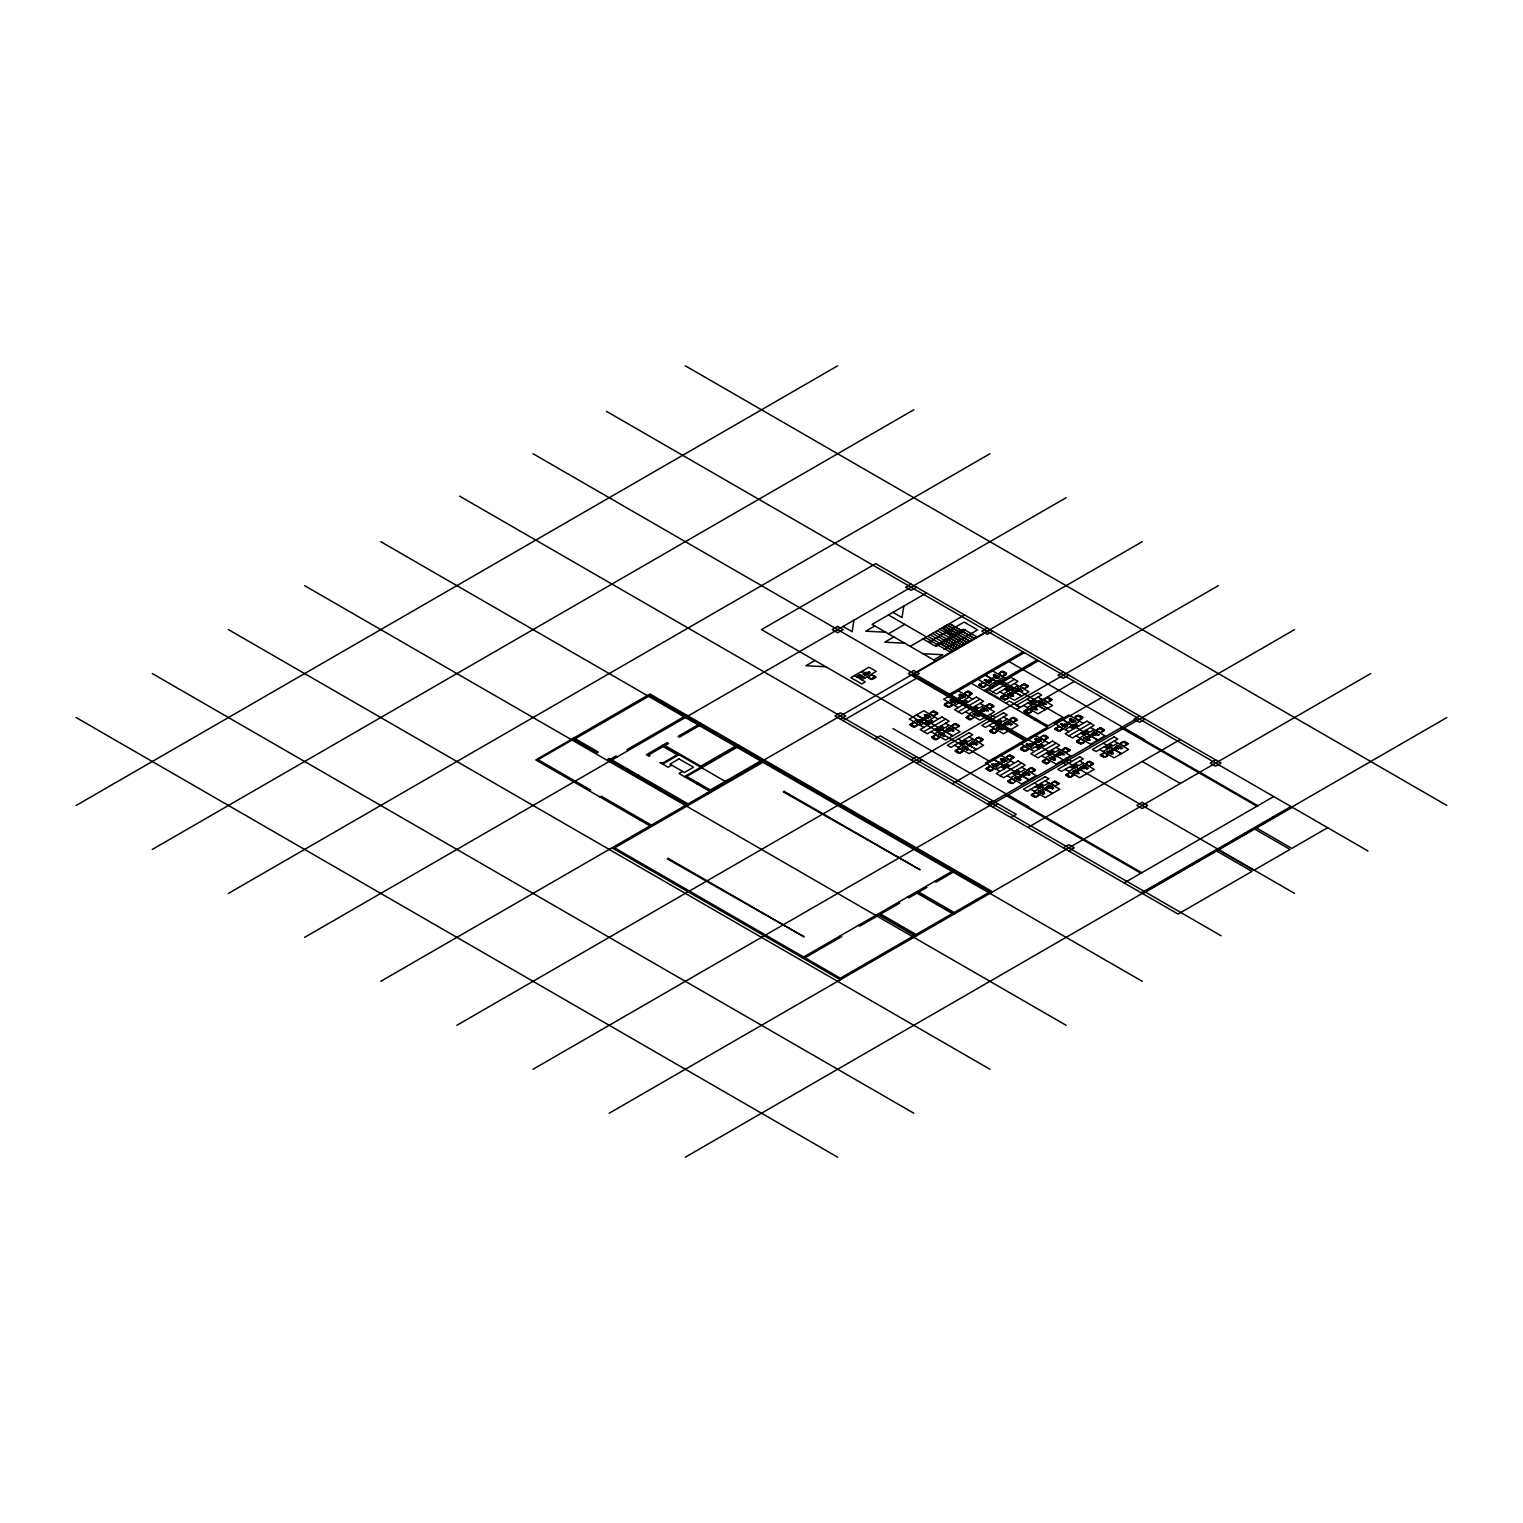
<?xml version="1.0" encoding="UTF-8"?>
<svg xmlns="http://www.w3.org/2000/svg" width="1523" height="1523" viewBox="0 0 1523 1523"><rect width="100%" height="100%" fill="white"/><g stroke="black" fill="none" stroke-linecap="round" stroke-linejoin="round"><path stroke-width="1.5" d="M919.968 720.684L921.396 721.236M925.737 717.352L927.164 717.923M956.197 701.132L954.807 700.39M965.335 746.822L966.762 747.431M967.105 747.203L965.791 746.441M971.103 743.51L972.531 744.119M972.854 743.89L971.465 743.129M977.975 713.716L976.662 712.954M982.03 709.832L983.401 710.613M983.744 710.384L982.43 709.623M1030.576 744.709L1032.004 745.318M1032.347 745.09L1030.957 744.347M1036.325 741.377L1037.753 741.987M1038.096 741.758L1036.706 741.016M1054.125 757.673L1052.812 756.912M1058.18 753.79L1059.551 754.57M1059.894 754.342L1058.58 753.599M1077.694 771.285L1076.38 770.524M1081.749 767.402L1083.12 768.182M1083.462 767.954L1082.149 767.192M853.965 620.185L852.157 631.702L843.095 626.467M903.824 606.059L902.016 617.577L892.954 612.341M921.758 720.969L920.501 720.246M943.556 733.553L942.223 732.849M954.483 700.561L955.854 701.361M949.305 730.221L947.896 729.536M960.232 697.248L961.603 698.029M990.654 681.2L989.322 680.476M996.423 677.868L995.014 677.164M1005.599 723.425L1006.97 724.225M1041.77 704.064L1040.456 703.34M1049.023 787.81L1047.615 787.105M1065.072 724.643L1066.443 725.424M1086.87 737.227L1088.241 738.008M1092.638 733.896L1093.99 734.695M1010.682 783.469L1008.15 781.946M1057.819 731.135L1055.001 729.174M1010.72 693.251L1012.091 694.05M1012.433 693.822L1011.196 693.06M1016.488 689.938L1017.84 690.719M1018.183 690.49L1016.964 689.729M996.175 764.413L997.546 765.212M997.889 764.984L996.651 764.203M1001.944 761.1L1003.314 761.881M1017.973 776.997L1019.344 777.796M1019.687 777.568L1018.373 776.806M1023.742 773.684L1025.093 774.465M1025.436 774.236L1024.046 773.494M1043.255 791.179L1041.865 790.418M1070.84 721.312L1072.211 722.111M1110.438 750.839L1111.809 751.62M1117.92 748.06L1116.606 747.317M932.076 641.716L928.744 642.268L929.696 640.345M951.114 630.96L947.782 631.512L948.734 629.589M927.469 717.733L926.27 716.914M941.823 733.039L943.194 733.819M961.927 697.839L960.556 697.058M947.592 729.707L948.943 730.507M988.922 680.686L990.293 681.466M976.281 713.145L977.633 713.944M994.69 677.354L996.061 678.135M999.85 726.757L1001.201 727.537M1001.525 727.366L1000.23 726.566M1007.293 724.034L1005.999 723.235M1003.619 761.69L1002.267 760.91M1034.288 706.862L1035.659 707.662M1035.983 707.472L1034.764 706.653M1040.057 703.55L1041.427 704.33M1066.766 725.253L1065.472 724.453M1052.431 757.121L1053.783 757.902M1072.535 721.921L1071.164 721.141M1041.542 790.608L1042.912 791.408M1047.31 787.277L1048.681 788.076M1088.564 737.836L1087.346 737.018M1076 770.714L1077.351 771.514M1094.314 734.505L1093.114 733.686M1112.133 751.429L1110.914 750.63M1116.207 747.507L1117.577 748.288M948.524 702.579L952.408 704.806C950.523 710.194 939.272 703.797 948.372 702.579M937.197 713.449L933.523 711.26L929.601 713.411L933.466 715.753L937.368 713.468M982.925 687.178L979.08 684.95L982.811 682.704M968.038 691.48L971.807 693.593L968.076 695.859M966.477 717.447L970.132 715.144L974.168 717.371L970.684 719.732M959.319 726.3L955.378 728.299M959.281 753.009L955.511 750.896L959.243 748.65M978.946 741.91C987.209 741.187 978.585 734.828 976.129 738.922M1024.484 711.165L1028.139 708.861M1013.404 722.016L1017.059 719.713M1024.522 746.556C1015.422 747.774 1026.597 754.075 1028.539 748.878L1024.674 746.537M1059.075 731.135L1055.23 728.927L1058.961 726.661M1042.627 761.424L1046.282 759.101L1050.318 761.329M1032.67 771.571L1035.259 770.01L1031.528 772.256M1065.986 752.381L1069.717 750.116M1035.507 797.081L1031.661 794.873L1035.393 792.607M1096.389 730.259L1100.272 732.506L1104.08 730.183M1066.195 775.017L1069.85 772.713L1073.886 774.94M1059.037 783.869L1055.096 785.868M1089.554 765.993L1093.286 763.727M935.788 739.512L931.943 737.303L935.674 735.038M1004.742 695.25L1008.607 697.477C1006.627 702.636 995.509 696.563 1004.571 695.25M1078.684 719.922C1087.765 718.704 1076.59 712.383 1074.648 717.6L1078.512 719.941M1080.721 739.226C1071.659 740.502 1082.739 746.594 1084.738 741.549L1080.892 739.207M1011.938 783.469L1008.093 781.261L1011.824 778.995M961.527 703.417L959.871 702.446L963.202 700.523L965.525 702.046M994.31 682.571L994.557 682.399A6.72 3.884 0 0 1 995.699 683.37L994.272 682.685M1036.021 746.384L1039.352 744.48L1041.675 746.023M982.506 739.835L980.089 741.225L982.887 739.911M909.954 724.986L913.591 727.08M978.851 685.217L982.183 687.406M972.036 693.327L968.704 691.137M931.714 737.551L935.046 739.74M966.153 717.657L969.504 719.865M1000.611 697.762L1004.247 699.876M993.796 705.891L990.159 703.797M1028.253 686.016L1024.903 683.808M955.13 751.239L958.614 753.352M1024.179 711.374L1027.816 713.487M1017.364 719.503L1013.728 717.409M986.104 768.944L989.436 771.152M1020.543 749.069L1024.179 751.163M1048.186 737.303L1045.254 735.323M1042.303 761.633L1045.654 763.823M1035.507 769.743L1031.871 767.649M1104.403 729.974L1101.053 727.766M1065.872 775.226L1069.222 777.434M1100.329 755.351L1103.966 757.445M1059.075 783.355L1055.439 781.261M1093.514 763.461L1089.878 761.367M1127.972 743.586L1124.621 741.377M933.066 711.146L930.648 712.65L933.352 711.279M965.087 692.756L967.505 691.252M999.545 672.88L1001.963 671.357M914.466 727.08L916.903 725.557M948.924 707.186L951.342 705.682M983.363 687.292L985.8 685.788M952.408 725.215L954.826 723.692M986.847 705.32L989.284 703.816M1021.305 685.426L1023.723 683.922M936.245 739.626L938.663 738.122M1005.142 699.857L1007.56 698.334M975.976 738.826L978.394 737.303M1010.415 718.932L1012.852 717.428M1047.291 697.534L1044.873 699.038L1047.691 697.648L1051.403 699.819M959.814 753.238L962.231 751.734M994.252 733.344L996.689 731.84L993.796 733.229L990.14 731.059M1028.71 713.449L1031.128 711.945M1006.798 756.626L1009.216 755.103M1043.655 735.228L1040.209 737.494M1075.695 716.838L1078.113 715.334M990.616 771.038L993.053 769.534M1025.074 751.144L1027.492 749.64M1059.513 731.268L1061.95 729.745M1028.558 769.172L1030.976 767.668M1062.997 749.278L1065.434 747.774M1097.455 729.403L1099.873 727.88M1012.395 783.584L1015.841 781.318L1011.995 778.995M1046.834 763.708L1049.252 762.185M1081.292 743.814L1083.71 742.31M1052.126 782.784L1054.544 781.28M1086.565 762.89L1089.002 761.386M1121.023 742.996L1123.441 741.492M1035.964 797.195L1038.381 795.691M1070.117 777.168L1072.839 775.797L1069.946 777.187L1066.29 775.017M1104.86 757.426L1107.278 755.922M964.364 630.636L962.917 629.646M974.606 710.746L972.683 710.004M998.174 724.339L996.251 723.596M1074.324 768.315L1072.439 767.44M871.708 679.353L867.786 677.202M913.914 722.473L910.278 724.624L912.772 723.158M1002.534 675.965C1010.891 675.26 1002.115 668.883 999.697 672.976M989.836 708.404L993.567 706.177L990.978 707.719M990.064 766.431L986.409 768.734L988.922 767.116M1044.226 739.816L1047.957 737.589L1044.188 735.438M1104.289 752.838L1100.634 755.141L1103.147 753.523M944.66 704.749L947.23 703.264L944.431 704.578M979.118 684.855L981.669 683.389M934.779 715.049L937.33 713.564M969.237 695.154L971.788 693.688M1006.227 673.794L1003.676 675.279L1006.475 673.966M931.962 737.208L934.513 735.723M966.42 717.314L968.971 715.829M1000.858 697.42L1003.41 695.954M1025.417 687.844L1028.025 686.264L1024.275 688.529L1020.239 686.302L1024.122 684.036L1027.835 686.226M955.53 750.82L958.1 749.335M992.539 729.441L990.045 731.059L993.7 728.756L997.736 730.983L993.967 733.21M1024.427 711.032L1026.997 709.547M1014.546 721.331L1017.097 719.846M1049.004 701.437L1051.593 699.876L1047.843 702.122L1043.807 699.895L1047.557 697.705M1020.81 748.707L1023.38 747.241L1020.581 748.554M1055.268 728.832L1057.819 727.347M1010.929 759.006L1013.518 757.445L1009.768 759.71L1005.732 757.483L1009.616 755.237L1013.347 757.407M1045.387 739.131L1047.938 737.646M1079.826 719.237L1082.377 717.752M1008.112 781.166L1010.663 779.681M1042.57 761.272L1045.121 759.806M1077.008 741.396L1079.56 739.911M1067.128 751.696L1069.679 750.211M1101.567 731.802L1104.137 730.317M1031.68 794.778L1034.25 793.293M1066.138 774.883L1068.689 773.417M1090.696 765.288L1093.247 763.823M1125.154 745.413L1127.743 743.833L1123.993 746.099L1119.957 743.871L1123.841 741.625L1127.553 743.795M76.15 805.458L837.65 365.825M152.3 849.434L913.8 409.782M228.45 893.392L989.95 453.74M575.199 738.731L649.997 695.554L699.4 724.072M911.078 584.071L905.633 587.212L911.078 590.353L916.522 587.212M610.552 759.139L615.996 755.998L617.367 756.798M686.702 715.182L626.886 749.716L628.238 750.515M304.6 937.368L1066.1 497.716M700.77 723.292L678.097 736.37L679.448 737.17L700.77 724.872L736.561 745.528L700.77 766.202L664.961 745.528L668.578 743.452L667.226 742.653L646.361 754.704L649.084 756.265L649.997 755.751L648.627 754.951L663.133 746.575L677.183 754.704L662.695 763.061L659.973 762.547L668.121 767.249L671.757 765.155M926.498 592.961L872.108 624.373L935.56 661.001M589.249 790.818L590.619 790.018L538.038 759.672L573.39 739.264L596.959 752.857L598.33 752.076L573.847 737.951M625.972 769.61L627.324 768.829M814.995 660.487L805.914 665.722L825.866 666.769M874.811 625.934L865.749 631.169L885.701 632.216M600.138 797.081L601.49 796.301L651.349 825.085M636.842 775.892L638.213 775.112M662.695 764.108L679.011 754.704M888.423 633.796L904.738 624.373M893.849 636.938L884.787 642.173L904.738 643.22M682.628 771.438L679.011 773.532L709.832 791.332M857.24 676.117L859.41 674.841M860.819 675.945L859.162 675.47L862.304 676.612L860.114 677.773L857.278 676.383L858.344 676.041M684.436 776.673L738.845 745.28M910.183 646.361L964.573 614.949M857.24 677.164L860.857 675.07L865.388 677.678M863.294 674.08L866.416 672.29L863.103 674.08M860.99 676.041L861.485 676.326M867.939 672.347L868.891 671.795M864.778 674.956L868.129 673.261M865.064 675.108L868.396 673.413M861.485 677.754L862.97 676.802A6.72 3.884 0 0 0 861.561 677.583M865.426 675.336L868.852 673.585L864.474 674.879L865.749 675.26M869.309 673.147L870.28 672.576L869.024 671.795M861.771 679.772L876.277 671.396L869.024 667.207L850.881 677.678L861.771 683.96L865.388 681.866L854.517 675.584M867.767 677.107L871.632 674.86M928.744 642.268L946.754 631.874M947.782 631.512L964.097 622.088L977.595 629.875L944.831 648.779M871.099 678.991L874.944 676.764M871.765 679.258L875.344 677.183M952.541 635.643L963.64 629.227L977.119 637.014M936.15 645.562L951.989 636.424L942.166 627.895M963.183 629.951L952.846 635.91L943.023 627.381M697.134 784.002L698.486 783.222M963.964 630.408L936.264 646.095M965.22 630.141L935.998 646.399L935.693 645.352L951.666 636.138L939.767 629.266M987.228 628.028L981.783 631.169L987.228 634.31L992.672 631.169M708.005 790.285L709.375 789.504M933.751 659.954L942.813 654.738L922.862 653.691M380.75 981.326L1142.25 541.674M987.685 631.436L912.886 674.613L948.258 695.021L1023.037 651.844M840.372 719.103L845.817 715.962L840.372 712.821L834.928 715.962L1141.336 892.878L1290.933 806.505M913.8 676.707L919.245 673.566L913.8 670.425L908.355 673.566L1024.408 740.559M843.095 720.684L919.245 676.707M934.646 688.758L936.017 687.958M945.536 695.021L946.887 694.241M874.811 738.998L880.256 735.856L1016.241 814.367L1010.796 817.508M1024.408 652.644L943.708 699.209L958.214 707.586M917.36 715.486L930.058 722.816M986.257 675.698L999.088 682.951M915.304 720.17L917.646 720.017L916.389 720.798M924.385 714.934L926.726 714.763L925.47 715.563M950.999 699.571L949.743 700.275L950.714 700.923M960.061 694.317L958.824 695.04L959.795 695.668M985.438 679.677L984.201 680.4L986.542 680.305M994.519 674.442L993.282 675.146L994.233 675.793M950.847 700.923L952.084 700.199L951.133 699.571M959.928 695.668L961.165 694.964L960.194 694.317M994.367 675.793L995.623 675.07M919.15 719.846L922.576 721.693M924.937 716.514L928.04 718.418M952.237 700.732L951.152 701.361L955.549 702.655L952.084 700.923M960.861 695.764L961.965 695.154L965.239 697.039L960.861 695.764L964.402 697.439M993.948 676.669L996.956 678.63M962.327 695.478L961.394 695.706L964.687 697.267M986.866 681.314L985.914 681.543L989.112 683.18M917.436 721.559L918.445 721.141M927.126 715.962L928.154 715.524M951.875 701.665L952.884 701.246M961.584 696.068L962.612 695.63M986.333 681.771L987.342 681.352M993.167 677.925L992.235 678.458L994.252 679.353M996.023 676.174L997.051 675.755M917.703 721.712L918.769 721.331M921.624 719.408L924.099 719.96M927.412 716.096L928.478 715.715M952.142 701.817L953.227 701.437M956.082 699.514L958.253 700.142M961.87 696.22L962.936 695.84M986.599 681.923L987.665 681.543M990.521 679.62L992.71 680.248M996.309 676.326L997.394 675.945M917.988 721.883L919.131 721.54M927.697 716.267L928.84 715.924M952.446 701.989L953.569 701.646M962.155 696.373L963.298 696.03M986.885 682.095L988.027 681.752M996.594 676.479L997.736 676.155M918.407 722.111L919.454 721.731M928.097 716.495L929.163 716.115M952.846 702.217L953.912 701.836M962.555 696.601L963.602 696.22M987.304 682.342L988.351 681.942M996.994 676.726L998.06 676.326M919.625 722.816L920.73 722.454M929.335 717.2L930.439 716.857M954.064 702.922L955.168 702.56M963.792 697.325L964.897 696.963L961.641 695.421M988.522 683.046L989.626 682.685L986.352 681.143M998.231 677.43L999.335 677.069M998.612 677.773L999.697 677.164L995.319 675.869L998.65 677.754M920.139 725.386L924.67 722.778L928.307 724.872M926.86 723.33L925.413 722.34L928.763 720.417M934.646 717.009L930.115 719.637L933.751 721.731M954.597 705.492L959.128 702.884M969.104 697.115L964.573 699.742L968.19 701.836M989.036 685.617L993.567 682.989L997.203 685.083M994.633 682.38L997.66 680.629M1003.543 677.24L999.012 679.848L1002.648 681.942M926.212 722.454L929.182 721.026L927.926 721.75M960.651 702.579L963.621 701.151L962.384 701.856M995.109 682.685L998.079 681.257L996.823 681.98M960.994 703.131L961.051 703.093A6.72 3.884 0 0 0 959.928 702.503M961.318 702.96L961.375 702.922A7.882 4.55 0 0 1 960.442 702.427M930.248 721.179L927.355 722.949L925.946 722.13A7.882 4.55 0 0 0 927.031 722.911M961.813 703.055L964.706 701.284M996.251 683.161L999.145 681.39M927.678 722.949L930.42 721.369M962.136 703.055L964.859 701.475M984.048 690.585L1037.087 659.954M962.841 703.455L965.563 701.875M997.279 683.56L1000.021 681.999M1038.458 660.754L1002.648 681.428L1038.458 702.103L1074.267 681.428M923.776 731.668L945.536 719.103M958.214 711.774L979.974 699.209M992.672 691.88L1014.432 679.334M938.187 729.003L940.909 727.423M972.683 708.937L975.063 707.567L977.709 708.804L974.682 710.651L972.626 709.204L973.749 709.28M1007.255 689.119L1010.339 688.149M938.225 729.784L939.71 730.735M938.891 729.403L941.614 727.842M976.072 707.948L973.33 709.509L976.395 708.043M1007.16 689.976L1008.607 690.966M1007.788 689.633L1010.51 688.053M941.937 727.937L938.891 729.593L940.3 730.412L942.604 728.794L940.947 729.27M1007.788 689.824L1010.834 688.149M939.063 729.879L939.12 729.841A7.882 4.55 0 0 0 939.958 730.374M975.405 709.375L977.062 708.899L974.568 710.327M1009.844 689.481L1011.5 689.005L1009.026 690.433M934.646 733.762L939.177 731.135L935.56 729.041M940.034 730.697L943.27 728.794M949.153 725.386L944.622 727.994L941.005 725.919M969.104 713.868L973.635 711.26M983.611 705.492L979.08 708.119L975.443 706.025M1003.543 693.974L1008.074 691.366L1004.457 689.272M1008.778 690.966L1008.816 690.947A6.72 3.884 0 0 0 1007.445 690.147M1009.14 690.757L1012.167 689.005M1018.049 685.617L1013.518 688.225L1009.901 686.131M939.729 733.42L938.511 733.839L942.889 735.114L939.539 733.229M946.83 729.022L949.838 731.002M949.476 727.842L948.201 728.241L951.551 730.126M974.168 713.545L972.95 713.944L977.328 715.239L973.901 713.487M981.174 709.204L984.6 711.051M983.725 707.719L987.037 709.623L982.659 708.347L983.915 707.948M1008.626 693.65L1007.407 694.05L1011.786 695.345L1008.435 693.46M1009.958 692.584L1012.966 694.545M1015.746 689.253L1018.735 691.214M1018.373 688.053L1017.097 688.453L1021.495 689.748L1017.973 688.053M984.125 708.062L983.268 708.557L984.353 708.404M1018.582 688.168L1017.707 688.682L1018.811 688.529M939.405 734.029L940.376 733.8M948.943 728.527L949.914 728.299M973.863 714.135L974.834 713.906M1014.927 690.49L1000.383 698.962L986.333 690.833L1000.82 682.475L1016.85 691.594L1013.994 691.023M949.629 728.927L950.752 728.565M984.086 709.033L985.191 708.69M1018.544 689.158L1019.649 688.796M940.281 734.752L941.328 734.353M949.971 729.117L951.037 728.736M974.739 714.858L975.767 714.458M984.41 709.223L985.495 708.842M1009.178 694.964L1010.225 694.564M1018.868 689.348L1019.934 688.967M940.605 734.943L941.595 734.505M950.314 729.327L951.304 728.889M975.063 715.049L976.053 714.611M984.772 709.432L985.762 709.014M1009.502 695.154L1010.491 694.735M1019.23 689.538L1020.22 689.119M940.814 735.057L941.88 734.676M950.523 729.441L951.608 729.06M975.272 715.163L976.338 714.782M979.46 713.011L978.394 711.755M984.981 709.547L986.047 709.166M1009.711 695.269L1010.777 694.888M1011.995 692.165L1014.47 692.813L1012.833 691.861M1016.564 691.594L1014.394 690.966M1019.42 689.672L1020.505 689.291M941.138 735.247L942.166 734.809M945.973 732.525L943.936 731.649M950.866 729.631L951.989 729.289M975.596 715.353L976.624 714.934M985.305 709.737L986.447 709.394M1010.035 695.459L1011.063 695.04M1013.937 693.289L1014.87 692.756L1012.928 691.632M1019.763 689.862L1020.886 689.519M975.938 715.563L973.616 713.659M1010.396 695.668L1008.15 693.726M951.513 730.145L952.598 729.517L949.172 727.785M1013.157 694.545L1010.149 692.584M943.822 735.209L942.585 735.933L943.556 736.561M952.903 729.974L951.666 730.678L952.617 731.326M978.28 715.315L977.024 716.038L979.365 715.943M987.361 710.08L986.104 710.803L988.446 710.708M1011.481 696.144L1013.823 695.992L1011.481 696.22M1020.562 690.909L1022.904 690.738L1020.562 690.985M943.689 736.561L944.926 735.837L943.955 735.209M952.751 731.326L954.007 730.602L953.036 729.974M1005.808 703.15L1009.444 701.056L1020.315 707.338M951.799 735.362L939.253 727.956M1020.696 695.592L1008.15 688.187M911.078 759.939L916.522 756.798M1063.378 672.005L1057.933 675.146L1063.378 678.287L1068.822 675.146M456.9 1025.284L1218.4 585.632M916.522 763.061L921.967 759.939M1016.698 709.413L1041.618 695.021L1038.001 692.927L1016.241 705.492L1019.858 707.586M962.688 741.644L975.52 748.897M1031.585 701.875L1044.283 709.204M964.478 741.035L961.755 742.615L963.945 743.966L966.838 742.386M998.936 721.141L996.213 722.721L998.307 724.225M961.794 743.395L963.278 744.347A6.72 3.884 0 0 0 962.117 743.529M962.46 743.015L965.182 741.434M996.899 723.12L999.64 721.559M1030.69 703.626L1032.175 704.578M1031.357 703.245L1034.079 701.665L1033.089 701.284M965.506 741.53L962.46 743.205L963.488 744.328M999.964 721.655L996.899 723.311A7.882 4.55 0 0 0 997.984 724.091M1031.357 703.436L1034.422 701.76M962.631 743.491L962.688 743.452A7.882 4.55 0 0 0 963.526 743.986M963.278 743.586L964.763 743.205M964.516 742.881L966.172 742.386L963.697 743.833M997.736 723.692L999.374 723.216M998.974 722.987L1000.63 722.511L998.155 723.939M1032.175 703.816L1033.66 703.436M1033.413 703.093L1035.069 702.617L1032.594 704.045A7.882 4.55 0 0 1 1031.395 703.626M958.214 747.374L962.745 744.747L959.128 742.653M972.721 738.998L968.19 741.606L964.573 739.512M992.672 727.48L997.203 724.872M998.555 724.072L1001.277 722.511L998.65 721.179M1007.179 719.103L1002.648 721.731L999.012 719.637M1027.111 707.586L1031.642 704.978L1028.025 702.884M1032.347 704.578L1032.385 704.54A6.72 3.884 0 0 0 1031.014 703.759M1033.013 704.197L1035.735 702.617M1041.618 699.209L1037.087 701.836L1033.47 699.742M970.418 742.634L973.711 744.538M1004.742 722.816L1008.055 724.72M1033.413 706.253L1036.535 708.157M1039.2 702.922L1042.303 704.825M1041.789 701.456L1040.666 702.065L1045.064 703.34L1041.542 701.646M963.526 747.165L962.422 747.526L966.458 748.726L962.079 747.45L965.373 749.354M972.15 741.929L973.254 741.568M996.88 727.632L997.984 727.29M1006.589 722.035L1007.693 721.674M1031.318 707.757L1032.442 707.395M1041.047 702.141L1042.151 701.779M963.716 748.269L964.763 747.888M973.406 742.653L974.473 742.272M998.155 728.375L999.221 727.994M1007.864 722.759L1008.911 722.378M1032.613 708.5L1033.66 708.1M1042.303 702.884L1043.369 702.484M964.021 748.459L965.049 748.04M973.749 742.843L974.758 742.424M998.479 728.565L999.488 728.146M1008.188 722.968L1009.216 722.549M1032.937 708.671L1033.946 708.271M1042.646 703.074L1043.655 702.655M964.306 748.612L965.449 748.288M974.016 743.015L975.177 742.672M998.745 728.717L999.907 728.394M1008.473 723.12L1009.616 722.778M1033.203 708.842L1034.345 708.5M1042.912 703.226L1044.074 702.903M964.706 748.859L965.734 748.421M969.542 746.137L967.505 745.261M974.434 743.243L975.443 742.824M999.164 728.965L1000.192 728.546M1008.873 723.349L1009.882 722.93M1033.622 709.071L1034.631 708.652M1043.331 703.474L1044.34 703.055M999.792 729.441L1000.916 728.832L996.518 727.556L999.83 729.46M967.391 748.821L966.153 749.525L967.124 750.173M976.471 743.567L975.234 744.29L976.205 744.918M1001.848 728.927L1000.611 729.65L1002.953 729.555M1010.929 723.692L1009.673 724.396L1010.644 725.043M967.257 750.173L968.495 749.449L967.524 748.821M976.338 744.918L977.576 744.214L976.605 743.567M1010.777 725.043L1012.014 724.32M1034.821 719.884L1036.192 719.103M1045.711 726.166L1047.062 725.386M993.51 759.444L1006.208 766.773M1062.407 719.675L1075.238 726.909M952.332 783.736L1101.91 697.382M1027.149 743.529L1025.893 744.252L1026.864 744.88M1034.974 738.998L1036.211 738.293M1061.588 723.634L1060.351 724.358L1062.692 724.282M1070.669 718.399L1069.432 719.123L1070.383 719.751M992.539 764.774L993.796 764.051M1001.62 759.539L1002.876 758.816M1026.997 744.88L1028.234 744.157L1027.283 743.529M1036.078 739.645L1037.315 738.922L1036.344 738.293M1070.517 719.751L1071.773 719.027M995.414 763.746L998.726 765.65L995.604 763.746M1001.201 760.396L1004.19 762.376M1003.676 759.006L1002.572 759.615L1006.95 760.91L1003.638 758.987M1028.387 744.709L1027.302 745.337L1031.699 746.613L1028.234 744.88M1070.098 720.626L1073.106 722.606M1038.477 739.455L1037.544 739.664L1040.837 741.244M993.586 765.517L994.595 765.098M1003.276 759.92L1004.304 759.501M1028.025 745.623L1029.034 745.204M1037.734 740.026L1038.762 739.607M1062.483 725.748L1063.492 725.329M1069.317 721.883L1068.385 722.435L1070.402 723.311M1072.173 720.132L1073.201 719.713M993.853 765.669L994.919 765.288M997.774 763.366L1000.249 763.937M1003.562 760.072L1004.628 759.691M1028.292 745.794L1029.377 745.413M1038.02 740.178L1039.086 739.797M1062.749 725.9L1063.815 725.519M1066.671 723.596L1068.86 724.206M1072.459 720.284L1073.544 719.903M994.138 765.841L995.28 765.498M1003.847 760.224L1004.99 759.882M1028.596 745.946L1029.719 745.604M1038.305 740.349L1039.447 740.007M1063.035 726.052L1064.177 725.729M1072.744 720.455L1073.886 720.112M994.557 766.088L995.604 765.688M1004.247 760.453L1005.313 760.072M1028.996 746.194L1030.062 745.794M1038.705 740.578L1039.752 740.178M1063.454 726.3L1064.501 725.919M1073.144 720.684L1074.21 720.303M995.775 766.773L996.88 766.412M1005.485 761.176L1006.589 760.815M1030.214 746.898L1031.318 746.537M1039.942 741.282L1041.047 740.92L1037.791 739.378M1064.672 727.004L1065.776 726.642L1062.502 725.1M1074.381 721.388L1075.485 721.045M1004.38 762.376L1001.392 760.396M1038.953 742.424L1035.526 740.692M1065.034 727.328L1066.138 726.718L1061.95 725.424M1067.509 725.938L1064.196 724.034L1067.318 725.938M1073.277 722.606L1070.288 720.626M1074.762 721.75L1075.847 721.121L1071.469 719.846L1074.8 721.731M996.289 769.343L1000.82 766.735L1004.457 768.829M1004.913 764.375L1001.715 766.164A6.72 3.884 0 0 1 1002.953 767.097L1001.525 766.431M1010.796 760.986L1006.265 763.594L1009.901 765.688M1030.747 749.468L1035.278 746.841L1038.895 748.935M1045.254 741.092L1040.723 743.7L1044.34 745.794M1065.186 729.574L1069.717 726.947L1073.353 729.041M1070.783 726.338L1073.81 724.605M1079.693 721.198L1075.162 723.825L1078.798 725.919M1002.362 766.431L1005.332 765.003L1004.076 765.707M1036.801 746.537L1039.771 745.109L1038.534 745.832M1071.259 726.642L1074.229 725.215L1071.906 726.071M1037.468 746.917L1037.525 746.879A7.882 4.55 0 0 1 1036.592 746.403M1071.906 727.023L1071.983 726.985A7.882 4.55 0 0 1 1071.05 726.509M1006.398 765.136L1003.505 766.907L1002.096 766.088L1004.38 767.306L1007.274 765.745M1037.963 747.012L1040.856 745.242M1072.401 727.118L1075.295 725.367M1003.828 766.907L1006.57 765.327M1037.677 747.374L1036.021 746.422A6.72 3.884 0 0 1 1037.391 747.222M1038.286 747.012L1041.009 745.432M1072.744 727.118L1076.114 726.128L1073.429 727.537M1038.991 747.412L1041.713 745.851M999.926 775.626L1021.686 763.061M1034.364 755.751L1056.124 743.186M1068.822 735.856L1090.582 723.292M1017.059 771.399L1014.375 772.789L1015.46 773.132M1048.947 752.99L1050.965 754.437M1083.405 733.096L1085.423 734.543L1088.317 732.982L1086.127 731.611M1017.764 771.799L1015.041 773.379L1016.45 774.369M1048.871 753.847L1050.527 754.799L1053.859 752.857M1049.48 753.485L1052.222 751.905M1083.938 733.591L1086.66 732.011M1015.041 773.57L1018.087 771.894M1049.48 753.676L1052.545 752M1086.984 732.106L1083.938 733.781A7.882 4.55 0 0 0 1085.004 734.562M1017.097 773.227L1018.754 772.751L1016.279 774.179M1051.555 753.333L1053.212 752.857L1050.718 754.285A7.882 4.55 0 0 1 1049.518 753.866M1085.994 733.458L1087.65 732.982L1085.176 734.41M1010.796 777.72L1015.327 775.112L1011.71 773.018M1016.241 774.636L1019.42 772.751L1017.231 771.399M1025.303 769.343L1020.772 771.971L1017.155 769.876M1045.254 757.845L1049.785 755.218L1046.149 753.124M1059.761 749.468L1055.23 752.076L1051.593 749.982M1079.693 737.951L1084.224 735.323L1080.607 733.229M1084.928 734.924L1084.966 734.905A6.72 3.884 0 0 0 1083.595 734.105M1094.199 729.574L1089.668 732.182L1086.051 730.088M1015.879 777.396L1014.661 777.796L1017.954 779.7M1022.98 772.98L1025.988 774.96M1025.626 771.799L1024.351 772.199L1027.701 774.084M1050.318 757.502L1049.1 757.902L1053.478 759.196L1050.051 757.464M1051.555 756.493L1054.658 758.416M1059.875 751.696L1063.187 753.599L1058.809 752.305L1060.065 751.905M1084.776 737.608L1083.557 738.027L1087.936 739.302L1084.585 737.418M1094.523 732.03L1093.247 732.411L1097.645 733.705L1094.123 732.011M1094.732 732.144L1093.857 732.639L1094.961 732.487M1015.555 777.986L1016.526 777.758M1025.093 772.485L1026.064 772.256M1050.013 758.111L1050.984 757.883M1059.532 752.609L1060.503 752.381M1084.452 738.217L1085.423 737.989M1017.136 778.12L1016.298 778.634L1017.478 778.31M1025.779 772.903L1026.902 772.542M1060.236 753.009L1061.341 752.648M1094.694 733.115L1095.799 732.753M1026.121 773.094L1027.187 772.713M1050.889 758.816L1051.917 758.416M1060.56 753.2L1061.645 752.819M1085.328 738.941L1086.375 738.541M1095.018 733.305L1096.084 732.925M1016.755 778.9L1017.745 778.462M1026.464 773.284L1027.454 772.865M1051.213 759.006L1052.203 758.587M1060.922 753.409L1061.912 752.971M1085.652 739.112L1086.641 738.693M1095.38 733.515L1096.37 733.077M1016.964 779.014L1018.03 778.634M1021.191 777.035L1022.123 776.502L1019.249 775.911L1021.705 776.54M1026.673 773.417L1027.758 773.037M1051.422 759.12L1052.488 758.74M1061.131 753.523L1062.197 753.143M1085.861 739.245L1086.927 738.864M1090.049 737.094L1088.983 735.837M1092.714 735.552L1090.544 734.943M1095.57 733.629L1096.655 733.248M1017.288 779.205L1018.316 778.786M1027.016 773.608L1028.139 773.265M1051.746 759.311L1052.774 758.892M1061.455 753.714L1062.597 753.371M1086.185 739.436L1087.213 738.998M1095.913 733.819L1097.036 733.477M1052.088 759.52L1049.766 757.635M1086.546 739.626L1084.3 737.684M1020.41 778.291L1017.097 776.387L1020.22 778.291M1026.178 774.96L1023.17 772.98M1027.663 774.103L1028.748 773.475L1025.322 771.742M1089.307 738.522L1086.299 736.542M1095.075 735.19L1092.067 733.21M1018.735 779.89L1019.972 779.167M1027.816 774.655L1029.053 773.931M1054.43 759.292L1053.174 759.996L1055.515 759.92L1054.563 759.292M1063.511 754.037L1062.254 754.761L1064.596 754.685L1063.644 754.037M1019.839 780.518L1021.076 779.814L1020.105 779.167M1028.901 775.283L1030.157 774.56L1029.186 773.931M1089.973 740.026L1087.631 740.197L1089.973 739.95M1099.054 734.79L1096.712 734.943L1099.054 734.714M1027.949 779.338L1015.403 771.933M1096.846 739.55L1084.3 732.144M987.228 803.897L992.672 800.755M1139.528 715.962L1134.083 719.103L1139.528 722.245L1144.972 719.103M988.141 804.411L1137.719 718.056M533.05 1069.26L1294.55 629.608M992.672 807.038L998.117 803.897M1038.838 785.621L1051.67 792.855M1107.735 745.832L1120.433 753.162M1040.628 784.992L1037.905 786.572L1039.029 786.744M1075.086 765.117L1072.363 766.678L1074.457 768.182M1037.944 787.353L1039.428 788.324M1038.61 786.972L1041.332 785.411M1073.049 767.097L1075.79 765.517M1106.897 747.565L1108.325 748.535M1107.507 747.203L1110.229 745.623M1041.656 785.506L1038.61 787.163L1040.019 787.981M1073.049 767.287L1076.114 765.612M1107.507 747.393L1110.572 745.718M1038.781 787.448L1038.838 787.41A7.882 4.55 0 0 0 1039.676 787.943M1039.428 787.543L1040.913 787.163M1040.666 786.839L1042.322 786.363L1039.847 787.791M1073.886 767.668L1075.524 767.192M1075.124 766.945L1076.78 766.469L1074.305 767.897M1108.325 747.774L1109.81 747.393M1109.563 747.051L1111.219 746.575L1108.744 748.021M1034.364 791.332L1038.895 788.724L1035.278 786.63M1048.871 782.955L1044.34 785.582L1040.723 783.488M1068.822 771.438L1073.353 768.829L1069.717 766.735M1074.705 768.049L1077.427 766.469M1083.329 763.061L1078.798 765.688L1075.162 763.594M1103.261 751.562L1107.792 748.935L1104.175 746.841M1108.497 748.535L1108.535 748.516A6.72 3.884 0 0 0 1107.164 747.717M1109.163 748.155L1111.885 746.575L1109.696 745.223L1106.802 746.803L1107.925 746.955M1117.768 743.186L1113.237 745.794L1109.62 743.7M1046.568 786.591L1049.861 788.495L1046.758 786.591M1073.753 770.905L1072.668 771.514L1075.98 773.437M1080.892 766.773L1084.319 768.506M1109.677 750.154L1112.685 752.134M1115.464 746.822L1118.453 748.783M1117.939 745.432L1116.816 746.023L1121.214 747.317L1117.692 745.623M1039.676 791.141L1038.572 791.503L1041.542 793.216M1049.404 785.525L1048.3 785.887L1051.651 787.372M1074.134 771.247L1073.03 771.609L1076.361 773.113M1082.739 765.993L1083.843 765.631M1107.468 751.715L1108.592 751.353M1117.197 746.118L1118.301 745.756M1043.75 788.99L1042.817 789.523L1045.578 790.094M1039.866 792.246L1040.913 791.846M1049.556 786.63L1050.623 786.23M1074.305 772.351L1075.371 771.952M1084.014 766.735L1085.061 766.336M1108.763 752.457L1109.81 752.076M1118.453 746.841L1119.519 746.46M1040.171 792.417L1041.199 791.998M1049.899 786.82L1050.908 786.401M1074.629 772.542L1075.638 772.123M1084.338 766.926L1085.366 766.507M1109.087 752.648L1110.096 752.229M1118.796 747.031L1119.805 746.613M1040.456 792.588L1041.599 792.246M1050.166 786.972L1051.327 786.63M1074.895 772.694L1076.057 772.351M1084.623 767.078L1085.766 766.754M1109.353 752.8L1110.495 752.476M1119.062 747.184L1120.224 746.86M1040.856 792.817L1041.884 792.398M1050.584 787.201L1051.593 786.801M1075.314 772.923L1076.342 772.504M1085.023 767.325L1086.032 766.907M1109.772 753.047L1110.781 752.609M1119.481 747.431L1120.49 747.012M1042.608 792.702L1041.504 793.293L1038.229 791.408L1042.608 792.702L1039.067 791.027M1043.978 791.903L1040.666 789.999L1043.788 791.903M1075.942 773.417L1077.066 772.808L1073.62 771.076M1112.875 752.134L1109.867 750.154M1118.644 748.783L1115.655 746.822M1042.303 793.502L1043.541 792.779M1051.384 788.248L1052.621 787.543M1077.998 772.884L1076.761 773.608L1079.103 773.532M1087.079 767.649L1085.823 768.373L1086.794 769.001M1111.2 753.714L1113.541 753.561L1111.2 753.79M1120.281 748.478L1122.622 748.326L1120.281 748.554M1043.407 794.13L1044.645 793.407L1043.674 792.779M1052.488 788.895L1053.726 788.172L1052.755 787.543M1086.927 769.001L1088.164 768.277M802.297 957.777L954.597 869.842M1028.025 827.446L1180.325 739.512M1063.378 847.854L1068.822 844.713L1074.267 847.854L1068.822 850.995M1215.678 759.939L1210.233 763.061L1215.678 766.202L1221.122 763.061L875.725 563.662L761.5 629.608L989.036 760.986M609.2 1113.218L1370.7 673.566M1124.126 882.921L1273.704 796.567M685.35 1157.175L1446.85 717.542M1292.285 807.304L1256.475 827.979L1291.828 848.387L1327.637 827.712M965.239 692.87L967.847 691.404L964.059 693.536M985.648 685.693L983.077 687.159L986.847 685.026M914.028 726.947L916.751 725.462M948.639 707.053L951.19 705.568M986.999 705.416L989.798 703.988M1021.457 685.54L1024.008 684.055M952.56 725.31L955.111 723.844L958.938 725.995M935.826 739.512L938.511 738.008M1007.407 698.238L1004.685 699.742M1010.568 719.027L1013.366 717.58M1030.976 711.85L1028.177 713.297L1024.579 711.165M962.079 751.62L959.509 753.104L963.259 750.972M1006.95 756.722L1009.502 755.237M1075.847 716.933L1078.455 715.467M1024.789 751.01L1027.34 749.544M1061.798 729.65L1059.227 731.116L1062.997 728.984L1059.132 726.642M990.331 770.905L992.901 769.42M1028.71 769.267L1031.261 767.801L1035.088 769.953M1063.149 749.392L1065.833 747.907L1069.527 750.077M1097.607 729.498L1100.406 728.051M1046.377 763.594L1049.1 762.09M1083.557 742.196L1080.835 743.7M1121.175 743.11L1123.746 741.625M1052.279 782.879L1054.944 781.394L1058.656 783.564M1086.718 763.004L1089.402 761.5L1093.095 763.67M1035.545 797.081L1038.229 795.596M1107.126 755.808L1104.403 757.312L1108.306 755.161L1104.461 752.819M917.931 724.796L914.219 726.909M985.819 706.082L989.531 703.988M939.691 737.36L935.979 739.455M1009.387 719.694L1013.1 717.6M978.661 737.475L974.929 739.588L978.794 741.91M1032.156 711.184L1028.292 713.335M994.081 768.753L990.217 770.905L986.523 768.734M1096.408 730.164L1100.139 728.051M1027.511 769.934L1031.376 767.782M1065.681 747.945L1061.969 750.058L1065.814 752.381M1050.299 761.424L1046.548 763.575M1073.867 775.036L1070.269 777.092M875.458 677.183L872.946 675.565M978.889 684.684L981.497 683.294M909.993 724.472L912.601 723.063M969.409 695.25L972.017 693.841M934.951 715.144L937.578 713.735M1000.63 697.248L1003.238 695.859M966.172 717.143L968.799 715.753M931.733 737.037L934.341 735.628M1025.607 687.92L1028.215 686.53M991.149 707.814L993.758 706.405M1024.198 710.86L1026.807 709.471M989.741 730.754L992.368 729.346M955.302 750.649L957.91 749.24M1049.176 701.532L1051.784 700.123M1014.718 721.426L1017.345 720.017M1055.039 728.66L1057.647 727.252M986.143 768.43L988.751 767.04M1079.997 719.332L1082.625 717.923M1045.559 739.207L1048.167 737.817M1011.101 759.101L1013.728 757.692M1076.78 741.225L1079.388 739.816M1042.322 761.119L1044.949 759.71M1007.883 780.994L1010.491 779.605M1101.757 731.897L1104.365 730.488M1067.299 751.772L1069.908 750.382M1032.861 771.666L1035.469 770.276M1100.348 754.837L1102.957 753.428M1065.891 774.712L1068.518 773.322M1031.452 794.606L1034.06 793.216M1125.326 745.489L1127.934 744.1M1090.868 765.384L1093.495 763.994M1002.857 671.338L1006.665 673.28M948.029 707.205L944.222 705.263M955.721 723.692L959.528 725.614M979.289 737.284L983.096 739.226M1066.309 747.755L1070.117 749.697M1080.397 743.833L1076.59 741.91M1089.25 761.557L1085.537 763.67L1089.383 765.993M1002.305 671.51L998.498 673.642L1002.362 675.965M1054.811 781.451L1051.079 783.545L1054.944 785.887M1035.659 797.062L1039.409 794.93L1035.564 792.588M955.226 723.825L951.361 725.976L955.226 728.318M970.418 719.579L966.553 717.447M865.216 672.595L863.846 673.394M864.169 673.585L865.559 672.823M872.146 679.486L875.782 677.392M873.117 675.47L875.744 676.859M868.986 677.868L871.537 679.334M685.35 365.825L1446.85 805.458M606.478 411.343L1367.978 850.995M949.61 623.592L961.508 630.465M949.343 623.745L961.241 630.617M962.822 631.531L974.72 638.404M962.574 631.664L974.473 638.537M947.211 624.982L959.109 631.836M946.944 625.115L958.843 631.988M960.175 633.054L972.34 639.774M1008.988 661.534L1144.972 740.045M1121.861 727.213L1257.827 805.724M944.812 626.353L956.711 633.225M1120.947 727.747L1256.932 806.257M944.546 626.505L956.444 633.378M958.043 634.291L969.942 641.164M957.777 634.444L969.675 641.316M1272.333 817.242L1273.704 818.022M945.459 629.494L954.312 634.615M946.487 630.389L954.064 634.748M955.644 635.681L967.543 642.535M955.397 635.814L967.295 642.687M1015.784 672.271L1017.155 673.052M953.246 637.052L965.144 643.924M952.998 637.204L964.897 644.077M937.368 630.655L949.267 637.528M950.847 638.442L962.745 645.314M950.599 638.594L962.498 645.447M948.467 639.812L960.366 646.685M1048.471 697.42L1051.993 699.438M1079.293 715.22L1082.815 717.238M935.769 632.635L947.668 639.508M948.201 639.965L960.099 646.837M1100.387 728.108L1103.985 730.183M1263.271 822.477L1264.642 823.258M1001.791 671.814L1005.637 674.042M1023.589 684.398L1027.416 686.626M1047.158 698.01L1051.003 700.237M1077.941 715.791L1081.787 717.999M1099.739 728.375L1103.566 730.583M1123.308 741.987L1127.153 744.195M932.59 633.416L944.488 640.288M946.069 641.202L957.967 648.075M945.802 641.354L957.7 648.227M930.191 634.805L942.09 641.678M943.67 642.592L955.568 649.464M943.422 642.725L955.321 649.598M992.672 670.958L1007.179 679.334M1014.432 683.522L1028.939 691.88L1014.432 700.256L999.926 691.88M1038.001 697.115L1052.507 705.492L1038.001 713.868L1023.494 705.492M1083.329 723.292L1068.822 714.915L1054.316 723.292L1068.822 731.668M1090.582 727.48L1105.089 735.856L1090.582 744.233L1076.076 735.856M1114.151 741.092L1128.657 749.468L1114.151 757.845L1099.644 749.468M1004.913 678.535L1006.265 679.334M994.652 674.442L995.623 674.994M1070.802 718.399L1071.773 718.951M928.592 636.785L940.491 643.658M941.271 643.962L953.17 650.835M995.89 675.622L999.221 677.335M1017.688 688.206L1021.019 689.919M1041.256 701.817L1044.588 703.531M1072.04 719.598L1075.371 721.293M1093.838 732.182L1097.169 733.877M1117.406 745.794L1120.738 747.488M941.024 644.115L952.922 650.987M995.623 675.793L998.955 677.488M1017.402 688.377L1020.753 690.071M1040.97 701.989L1044.321 703.683M1071.773 719.751L1075.105 721.464M1093.552 732.354L1096.903 734.029M1117.12 745.946L1120.471 747.641M888.423 614.949L926.498 636.938M1142.25 761.5L1180.325 783.488M994.138 676.669L997.241 678.458M1039.505 702.845L1042.608 704.654M1091.782 733.382L1094.885 735.19M925.394 637.566L937.292 644.438M938.625 645.505L950.771 652.225M997.832 680.629L1000.021 681.904M1035.735 702.522L1033.546 701.265L1030.652 702.826L1031.775 702.998M1038.496 704.102L1040.418 705.206L1037.563 704.635M1073.982 724.605L1076.171 725.862M1086.489 732.106L1083.272 733.02L1084.357 733.363M1037.963 704.578L1039.581 705.511M1114.113 748.535L1115.731 749.487M922.995 638.956L934.894 645.809M985.419 675.146L1021.686 696.068M1027.111 699.209L1045.254 709.68M1061.569 719.103L1097.836 740.045M1103.261 743.186L1121.404 753.657M996.251 681.828L995.756 682.114M1010.092 689.824L1009.597 690.109M1036.497 705.244L1038.439 706.367L1035.564 705.777M1086.242 733.781L1085.747 734.067M1036.401 705.473L1038.039 706.405M1112.552 749.449L1114.189 750.382M996.746 683.066L997.832 683.408M1007.122 689.062L1008.207 689.386M1072.896 727.023L1073.982 727.366M994.843 682.342L997.127 683.56M1007.084 689.31L1009.273 690.585M1030.652 702.922L1032.841 704.197M1070.993 726.319L1073.277 727.537M1106.802 746.898L1108.991 748.155M1070.422 726.642L1071.906 727.499M1083.272 734.067L1084.757 734.924M991.473 681.79L988.046 680.058L991.168 681.98M1033.717 706.196L1036.839 707.986M1085.994 736.713L1089.116 738.522M985.571 679.677L986.542 680.229M1061.721 723.634L1062.692 724.206M1031.718 707.338L1035.05 709.033M1107.868 751.296L1111.2 753.009M986.085 681.295L989.398 683.008M1007.864 693.879L1011.196 695.592M1031.452 707.491L1034.764 709.204M1062.235 725.272L1065.548 726.966M1084.014 737.855L1087.346 739.55M1107.602 751.448L1110.914 753.162M1007.579 694.05L1010.72 695.859M1031.147 707.662L1034.288 709.471M1083.729 738.008L1086.87 739.816M1107.297 751.62L1111.504 752.914L1107.126 751.639L1110.419 753.542M1245.148 832.948L1246.499 833.728M978.166 679.334L992.672 687.711M982.982 682.685L986.866 684.931M1028.311 708.861L1032.175 711.089M979.67 684.589L983.515 686.816M1001.468 697.172L1005.313 699.4M1025.036 710.784L1028.882 712.992M1055.82 728.565L1059.665 730.773M1077.618 741.13L1081.463 743.357M1101.186 754.742L1105.032 756.969M1100.729 755.122L1104.327 757.198M971.369 683.256L1047.519 727.213L985.419 763.061L999.926 771.438M1236.086 838.183L1237.438 838.964M1043.445 729.574L1044.797 730.355M964.573 685.617L965.925 686.397M989.779 704.026L993.377 706.101M1013.366 717.638L1016.945 719.713M967.333 691.709L971.179 693.936M989.131 704.292L992.977 706.52M1012.7 717.904L1016.545 720.112M1043.483 735.685L1047.329 737.894M1065.281 748.25L1069.127 750.477M1088.85 761.862L1092.695 764.089M964.04 693.631L967.905 695.859M985.8 706.177L989.664 708.423M1009.368 719.789L1013.233 722.035M1040.19 737.589L1044.055 739.816M958.214 690.833L972.721 699.209M979.974 703.398L994.481 711.774L979.974 720.151L965.468 711.774M1003.543 717.009L1018.049 725.386L1003.543 733.762L989.036 725.386M1034.364 734.809L1048.871 743.186M1056.124 747.374L1070.631 755.751L1056.124 764.108L1041.618 755.751M1079.693 760.986L1094.199 769.343L1079.693 777.72L1065.186 769.343M983.42 707.986L986.561 709.813M987.494 710.08L988.446 710.632M1007.008 721.597L1010.13 723.406M1011.063 723.692L1012.014 724.244M1059.57 751.962L1062.711 753.771M1083.158 765.574L1086.28 767.383M1087.213 767.649L1088.164 768.201M983.154 708.157L986.485 709.851M1006.722 721.75L1010.054 723.463M1059.304 752.115L1062.635 753.828M1082.872 765.726L1086.204 767.421M982.697 708.328L986.2 710.023M1006.265 721.94L1009.768 723.634M1037.049 739.702L1040.552 741.396M1058.847 752.286L1062.35 753.98M1082.415 765.898L1085.918 767.592M953.684 691.88L955.054 692.679M1034.974 739.093L1035.945 739.645M959.68 696.544L962.803 698.353L959.376 696.734M1035.83 740.521L1038.953 742.31M1060.75 754.894L1057.324 753.162L1060.446 755.065M981.174 709.299L984.296 711.108M989.95 714.401L995.395 717.542M1004.742 722.911L1007.864 724.72M1029.834 737.418L1031.204 738.217M1066.1 758.359L1071.545 761.5M1080.892 766.888L1084.014 768.677M1053.859 752.762L1051.213 751.524L1048.833 752.914L1049.652 753.39M1074.8 765.136L1077.427 766.374M533.05 453.74L1294.55 893.392M961.813 701.722L961.146 702.103M975.805 709.623L975.158 710.004M1037.963 745.68L1037.296 746.061M1051.955 753.58L1051.308 753.961M1001.963 725.367L1003.581 726.3M1034.403 744.1L1032.232 743.471L1033.85 744.423M1054.544 755.732L1056.162 756.664L1053.992 756.036M1078.113 769.324L1079.731 770.276M949.61 695.821L1025.76 739.778M1077.561 769.648L1079.179 770.581M960.404 702.236L962.669 703.455M1036.554 746.213L1038.819 747.412M1030.062 743.852L1033.165 745.642M1051.86 756.436L1054.963 758.226M1060.655 761.5L1066.1 764.641M1075.428 770.048L1078.531 771.837M953.607 700.066L956.73 701.856M975.405 712.65L978.508 714.439M998.974 726.243L1002.077 728.051M1029.757 744.024L1032.88 745.832M1075.124 770.219L1078.227 772.009M978.413 715.315L979.365 715.867M1001.982 728.927L1002.953 729.479M1078.132 772.884L1079.103 773.456M951.818 701.075L955.149 702.788M997.184 727.271L1000.497 728.984M1027.968 745.052L1031.299 746.746M1073.334 771.228L1076.647 772.942M951.628 701.189L954.845 702.96M973.235 713.868L976.643 715.543M996.804 727.48L1000.211 729.136M1027.778 745.147L1030.995 746.917M1049.385 757.845L1052.793 759.501M1019.858 743.186L1034.364 751.562M945.231 704.483L949.057 706.691M967.01 717.066L970.855 719.275M990.578 730.678L994.424 732.887M1021.381 748.44L1025.207 750.668M1043.16 761.024L1047.005 763.251M1066.728 774.636L1070.574 776.863M1042.703 761.405L1046.301 763.48M989.55 731.44L993.072 733.458M1196.183 861.199L1197.554 861.999M867.939 672.424L869.176 673.147M934.246 711.032L937.768 713.05M1010.396 754.989L1013.918 757.026M867.12 673.471L868.262 673.813M867.863 674.042L866.796 673.661L867.577 674.213M932.895 711.603L936.74 713.811M954.693 724.187L958.519 726.395M978.261 737.798L982.107 740.007M1009.045 755.56L1012.89 757.788M1030.843 768.144L1034.669 770.371M1054.411 781.756L1058.257 783.983M866.244 673.985L867.31 674.365M865.902 674.175L866.987 674.556M865.216 674.575L866.168 674.803M1027.492 770.029L1031.376 772.275M938.282 719.103L923.776 710.727L909.269 719.103L923.776 727.48M945.536 723.292L960.042 731.668L945.536 740.045L931.029 731.668M969.104 736.904L983.611 745.28L969.104 753.657L954.597 745.28M999.926 754.704L1014.432 763.061M1021.686 767.249L1036.192 775.626L1021.686 784.002L1007.179 775.626M1045.254 780.861L1059.761 789.238L1045.254 797.614L1030.747 789.238M859.581 674.841L862.304 676.421M1002.876 758.74L1000.535 758.892L1001.487 759.539M858.096 675.603L860.99 677.278L857.925 675.793M927.107 715.353L930.42 717.047M948.905 727.937L952.122 729.688M972.474 741.53L975.691 743.3M1003.257 759.311L1006.57 761.024M1025.055 771.894L1028.272 773.665M1048.624 785.506L1051.841 787.277M926.726 715.563L930.134 717.219M948.505 728.165L951.932 729.803M972.074 741.758L975.501 743.414M1002.876 759.539L1006.284 761.176M1024.655 772.123L1028.082 773.76M924.385 715.01L925.337 715.563M1027.816 774.731L1028.767 775.283M1051.384 788.343L1052.355 788.895M925.242 716.438L928.345 718.247M947.02 729.022L950.143 730.831M970.608 742.634L973.711 744.423M928.935 720.417L931.124 721.674L928.383 723.349L926.041 722.073M941.081 727.423L943.27 728.698M964.649 741.035L966.838 742.291M1005.085 764.375L1007.274 765.65M1040.799 784.992L1042.988 786.268L1040.266 787.924L1037.905 786.668M925.908 718.799L923.738 718.19L925.356 719.123M946.05 730.431L947.668 731.364L945.497 730.754M969.618 744.043L971.236 744.975M1002.058 762.776L999.488 762.204L1001.506 763.099M1022.2 774.388L1023.818 775.34L1021.647 774.712M1045.768 788L1047.386 788.933M969.066 744.366L970.684 745.299M1045.216 788.324L1046.834 789.257M916.522 714.915L952.789 735.856M958.214 738.998L976.357 749.468M992.672 758.892L1028.939 779.814M1034.364 782.955L1052.507 793.426M927.355 721.597L926.86 721.883M941.195 729.593L940.7 729.879M1003.505 765.574L1003.01 765.86M1017.345 773.57L1016.85 773.855M1020.086 775.607L1022.009 776.483M927.85 722.854L928.935 723.178M938.225 728.832L939.31 729.174M961.794 742.443L962.879 742.767M1004 766.811L1005.085 767.135M938.187 729.098L940.376 730.355M1014.337 773.056L1016.526 774.331M1014.375 773.855L1015.86 774.712A6.72 3.884 0 0 0 1014.699 773.893M919.454 719.77L922.576 721.578M944.374 734.162L940.947 732.43L944.07 734.333M967.943 747.774L964.516 746.023L967.638 747.945M993.796 763.975L991.454 764.127L992.406 764.774M1015.689 777.206L1019.039 779.091L1014.832 777.796M917.55 720.855L920.901 722.549M939.348 733.439L942.699 735.133M962.917 747.051L966.286 748.745M993.7 764.832L997.051 766.526M1015.498 777.415L1018.849 779.091M917.189 721.083L920.596 722.74M938.968 733.667L942.375 735.323M962.536 747.26L965.963 748.916M993.339 765.041L996.746 766.697M1015.118 777.625L1018.525 779.281M1038.686 791.237L1042.113 792.893M1178.06 871.67L1179.411 872.451M915.304 720.246L916.256 720.798M916.903 721.236L920.216 722.949M938.682 733.819L941.823 735.647M993.053 765.212L996.366 766.907M1018.735 779.966L1019.706 780.518M1042.303 793.578L1043.274 794.13M914.086 722.454L917.95 724.701M935.845 735.019L939.71 737.265M959.414 748.631L963.278 750.877M990.236 766.431L994.1 768.658M910.773 724.377L914.619 726.585M932.571 736.961L936.417 739.169M956.139 750.553L959.985 752.781M986.923 768.334L990.769 770.562M1008.721 780.918L1012.567 783.127M1032.289 794.53L1036.135 796.738M910.373 724.777L913.971 726.852M1031.261 795.292L1034.764 797.329M892.954 728.527L1028.939 807.038M1005.808 794.206L1141.793 872.717M1004.913 794.739L1140.898 873.25M459.622 496.136L1221.122 935.788M992.672 891.831L649.997 693.974L535.772 759.939L649.997 825.885M953.227 870.623L764.222 761.5L614.645 847.854L803.649 956.977M380.75 541.674L1142.25 981.326M934.646 881.36L936.017 882.141L954.597 871.403L989.95 891.831L954.14 912.505L918.788 892.078L926.936 887.376L925.584 886.595M662.695 745.28L700.77 767.249M701.665 767.782L725.234 781.394M916.522 891.831L954.597 913.8M907.461 897.066L908.812 897.847L916.979 893.125L952.332 913.553L916.065 934.475L880.713 914.067L899.75 903.082L898.38 902.301M706.767 793.102L708.119 793.883M705.739 793.692L707.11 794.473M692.146 801.536L693.517 802.316M688.072 803.897L609.2 758.359L607.848 759.139L686.702 804.677M878.447 913.8L916.522 935.788M304.6 585.632L1066.1 1025.284M858.496 925.318L859.867 926.098L878.904 915.114L914.257 935.522L840.372 978.185L805.02 957.777L841.724 936.569L840.372 935.788M611.922 847.854L840.372 979.746M228.45 629.608L989.95 1069.26M152.3 673.566L913.8 1113.218M76.15 717.542L837.65 1157.175M871.803 674.879L875.458 677.012M868.833 677.963L871.251 679.467M1072.706 767.611A6.72 3.884 0 0 1 1074.001 768.373M1074.134 768.068A7.882 4.55 0 0 1 1073.087 767.478M1049.138 753.999A6.72 3.884 0 0 1 1050.432 754.761M996.556 723.634A6.72 3.884 0 0 1 997.851 724.396M972.988 710.042A6.72 3.884 0 0 1 974.282 710.784M974.415 710.499A7.882 4.55 0 0 1 973.368 709.889M1108.573 748.174A7.882 4.55 0 0 1 1107.545 747.584M1070.536 726.585A6.72 3.884 0 0 1 1071.849 727.328M1008.854 690.604A7.882 4.55 0 0 1 1007.826 690.014M995.928 683.142A7.882 4.55 0 0 1 994.9 682.532M1038.267 787.486A6.72 3.884 0 0 1 1039.562 788.248M1016.108 774.35A7.882 4.55 0 0 1 1015.08 773.76M1003.181 766.888A7.882 4.55 0 0 1 1002.153 766.278M938.549 729.917A6.72 3.884 0 0 1 939.843 730.678M925.489 722.397A6.72 3.884 0 0 1 926.803 723.139M862.342 676.764A7.882 4.55 0 0 1 861.314 677.354M943.67 648.817L945.992 648.76L943.689 648.722M837.65 626.467L832.205 629.608L837.65 632.749L843.095 629.608L837.65 626.467M679.011 758.892L669.93 764.108L684.436 772.485L693.517 767.249L679.011 758.892M863.579 671.243L861.504 672.443L863.579 671.243M738.388 746.575L686.702 776.425L710.289 790.018L761.957 760.186L738.388 746.575M668.121 858.325L667.226 858.858L804.106 936.835L668.121 858.325M784.155 791.332L783.26 791.865L920.139 869.842L784.155 791.332M917.779 720.626L916.713 721.255L921.091 722.53L917.76 720.646M927.526 715.049L926.422 715.658L930.8 716.933L927.488 715.029M986.695 680.857L985.609 681.466L989.988 682.761L986.657 680.876M922.272 718.856L921.339 719.389L924.214 719.96L922.272 718.856M924.271 717.714L923.338 718.247L926.193 718.818L924.271 717.714M956.73 698.962L955.797 699.495L958.652 700.085L956.73 698.962M958.709 697.82L957.777 698.353L960.651 698.924L958.709 697.82M991.187 679.068L990.236 679.62L993.11 680.191L991.187 679.068M941.899 717.009L920.139 729.574L927.393 733.762L949.153 721.198L941.899 717.009M976.357 697.115L954.597 709.68L961.851 713.868L983.611 701.303L976.357 697.115M1010.796 677.24L989.036 689.805L996.289 693.974L1018.049 681.428L1010.796 677.24M946.03 730.259L945.098 730.812L947.953 731.383L946.03 730.259M978.489 711.527L977.557 712.06L980.412 712.631L978.489 711.527M980.469 710.384L979.536 710.917L982.411 711.488L980.469 710.384M969.104 732.715L947.344 745.28L950.961 747.374L972.721 734.809L969.104 732.715M1003.543 712.821L981.783 725.386L985.419 727.48L1007.179 714.915L1003.543 712.821M972.892 741.244L971.769 741.834L976.167 743.129L972.74 741.377M1007.331 721.35L1006.227 721.959L1010.606 723.235L1007.312 721.331M1032.042 707.034L1030.976 707.662L1035.354 708.957L1032.004 707.072M969.599 743.871L968.666 744.423L971.522 744.994L969.599 743.871M1002.058 725.138L1001.125 725.671L1003.981 726.243L1002.058 725.138M1004.038 723.977L1003.105 724.529L1005.98 725.1L1004.038 723.977M1039.352 703.664L1024.408 712.307L1047.976 725.919L1062.921 717.276L1039.352 703.664M1036.287 709.033L1035.05 709.756L1037.391 709.68L1036.421 709.033M1045.368 703.797L1044.131 704.521L1046.472 704.426L1045.501 703.797M993.929 764.603L992.863 765.212L997.241 766.507L993.91 764.622M1038.115 739.131L1037.011 739.721L1041.389 741.016L1038.096 739.112M998.422 762.814L997.489 763.347L1000.364 763.937L998.422 762.814M1032.88 742.919L1031.947 743.471L1034.802 744.043L1032.88 742.919M1034.859 741.777L1033.927 742.329L1036.801 742.9L1034.859 741.777M1067.337 723.044L1066.386 723.577L1069.26 724.148L1067.337 723.044M1018.049 760.986L996.289 773.532L1003.543 777.72L1025.303 765.155L1018.049 760.986M1052.507 741.092L1030.747 753.657L1038.001 757.845L1059.761 745.28L1052.507 741.092M1086.946 721.198L1065.186 733.762L1072.439 737.951L1094.199 725.386L1086.946 721.198M1022.18 774.236L1021.248 774.769L1024.103 775.34L1022.18 774.236M1054.639 755.484L1053.707 756.036L1056.562 756.607L1054.639 755.484M1056.619 754.342L1055.686 754.875L1058.561 755.465L1056.619 754.342M1089.078 735.609L1088.145 736.142L1091.02 736.713L1089.078 735.609M1091.077 734.448L1090.144 735L1093 735.571L1091.077 734.448M1045.254 776.673L1023.494 789.238L1027.111 791.332L1048.871 778.767L1045.254 776.673M1079.693 756.798L1057.933 769.343L1061.569 771.438L1083.329 758.892L1079.693 756.798M1114.151 736.904L1092.391 749.468L1096.008 751.562L1117.768 738.998L1114.151 736.904M1049.042 785.202L1047.919 785.811L1052.317 787.086L1048.89 785.354M1083.481 765.308L1082.377 765.917L1086.756 767.211L1083.462 765.288M1045.749 787.848L1044.816 788.381L1047.672 788.952L1045.749 787.848M1078.208 769.096L1077.275 769.629L1080.131 770.219L1078.208 769.096M1080.188 767.954L1079.255 768.487L1082.13 769.058L1080.188 767.954M1112.647 749.202L1111.714 749.754L1114.589 750.325L1112.647 749.202M1114.646 748.06L1113.713 748.593L1116.568 749.183L1114.646 748.06M1142.25 802.316L1136.805 805.458L1142.25 808.599L1147.695 805.458L1142.25 802.316M1216.591 850.995L1142.707 893.658L1178.06 914.067L1251.944 871.403L1216.591 850.995M1254.666 829.026L1218.4 849.948L1253.753 870.356L1290.019 849.434L1254.666 829.026"/></g></svg>
